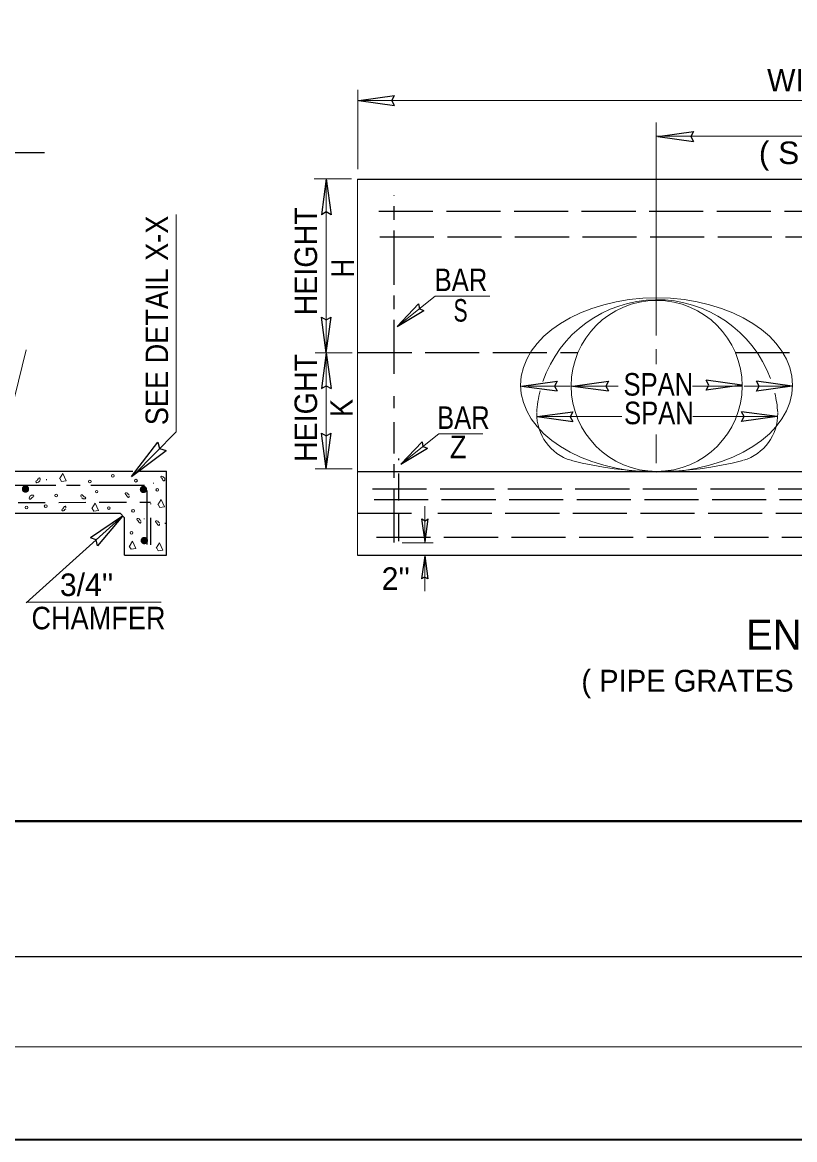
# Model space of a CAD drawing. Extents: x -873 to -38, y -356 to 186.
# Drawn here: x -747.4 to -704.5, y -356.3 to -294.4 of the extents above; entities that cross this region are included whole.
import ezdxf

# ---------------------------------------------------------------- set-up
doc = ezdxf.new("R2010")
doc.units = 0
doc.header["$LTSCALE"] = 0.5
for name, pattern in [('LONG_DASH_SHORT_DASH', [9.9, 6, -1.2, 1.5, -1.2]), ('LONG_DASHED', [7.5, 6, -1.5]), ('MEDIUM_DASHED', [4.5, 3, -1.5])]:
    doc.linetypes.add(name, pattern=pattern)
doc.layers.add('1', color=7, linetype='Continuous', lineweight=13)

msp = doc.modelspace()

# ---------------------------------------------------------------- hatches: boundary and pattern name
at = {"layer": '1'}
for points in [[(-747.0146, -320.2519, 1), (-747.3611, -320.2519, 1)], [(-740.4703, -320.2751, 1), (-740.8168, -320.2751, 1)], [(-740.424, -323.1114, 1), (-740.7705, -323.1114, 1)]]:
    msp.add_hatch(color=256, dxfattribs=at).paths.add_polyline_path(points)

# ---------------------------------------------------------------- linework, layer by layer
for p, q in [((-728.7413, -302.51), (-728.7413, -298.1229)), ((-728.7413, -298.7084), (-674.6065, -298.7084)), ((-712.1887, -311.7388), (-712.1887, -299.9273)), ((-712.2103, -300.6921), (-690.5928, -300.6921)), ((-731.1748, -303.0596), (-729.1066, -303.0596)), ((-730.5, -312.702), (-730.5, -303.0596)), ((-728.7649, -323.924), (-728.7649, -303.063)), ((-738.8312, -317.0782), (-738.8312, -305.0358)), ((-748.6745, -318.6609), (-747.1429, -312.5372)), ((-731.1244, -312.702), (-729.0563, -312.702)), ((-730.5, -312.702), (-730.5, -319.1335)), ((-712.1887, -313.335), (-712.1887, -312.4949)), ((-716.9679, -314.5416), (-719.3096, -314.5416)), ((-714.3114, -314.5416), (-716.9124, -314.5416)), ((-707.4412, -314.5416), (-710.1818, -314.5416)), ((-704.6257, -314.5416), (-707.3143, -314.5416)), ((-718.8037, -316.2373), (-714.1066, -316.2373)), ((-710.1656, -316.2373), (-705.4789, -316.2373)), ((-741.1631, -319.4392), (-738.8312, -317.0782)), ((-712.1887, -318.8239), (-712.1887, -317.225)), ((-731.1244, -319.1335), (-729.0563, -319.1335)), ((-740.0876, -319.9443), (-740.0942, -319.9098)), ((-725.0384, -323.2397), (-725.0384, -321.201)), ((-741.7876, -321.7447), (-747.1463, -326.5644)), ((-726.2917, -323.2397), (-724.5636, -323.2397)), ((-725.0384, -325.9083), (-725.0384, -323.9183)), ((-747.1112, -326.5294), (-739.6634, -326.5294)), ((-867.3547, -351.1792), (-507.3467, -351.1792))]:
    msp.add_line(p, q, dxfattribs=at)
at = {"layer": '1', "lineweight": 25}
for p, q in [((-728.6883, -298.7047), (-726.7055, -298.4319)), ((-728.6883, -298.7047), (-726.7055, -298.9772)), ((-712.1085, -300.7023), (-710.1254, -300.4298)), ((-712.1085, -300.7023), (-710.1254, -300.9751)), ((-746.1361, -301.6043), (-770.5478, -301.6043)), ((-730.5, -303.0596), (-730.7726, -305.0437)), ((-730.5, -303.0596), (-730.2273, -305.0437)), ((-728.7649, -303.063), (-696.2287, -303.063)), ((-726.5605, -311.2418), (-725.3821, -309.9903)), ((-726.5605, -311.2418), (-725.0881, -310.3545)), ((-730.5, -312.702), (-730.7723, -310.7185)), ((-730.5, -312.702), (-730.2271, -310.7185)), ((-730.5, -312.702), (-730.7723, -314.6855)), ((-730.5, -312.702), (-730.2271, -314.6855)), ((-719.6765, -314.5424), (-717.6936, -314.2697)), ((-719.6765, -314.5424), (-717.6936, -314.8149)), ((-716.8224, -314.5424), (-714.8396, -314.2697)), ((-716.8224, -314.5424), (-714.8396, -314.8149)), ((-707.443, -314.4926), (-709.4257, -314.2202)), ((-707.443, -314.4926), (-709.4257, -314.7656)), ((-704.643, -314.5466), (-706.6257, -314.2742)), ((-704.643, -314.5466), (-706.6257, -314.8195)), ((-718.8035, -316.2384), (-716.8195, -315.9659)), ((-705.4792, -316.2367), (-707.4622, -315.9641)), ((-718.8035, -316.2384), (-716.8195, -316.5112)), ((-705.4792, -316.2367), (-707.4622, -316.5091)), ((-730.5, -319.1335), (-730.7723, -317.15)), ((-730.5, -319.1335), (-730.2271, -317.15)), ((-741.3055, -319.5592), (-739.8536, -317.6454)), ((-726.3578, -318.8824), (-725.1793, -317.6308)), ((-741.3055, -319.5592), (-739.3918, -318.108)), ((-726.3578, -318.8824), (-724.8853, -317.9951)), ((-748.5145, -319.2671), (-741.23, -319.2671)), ((-740.8642, -319.2671), (-739.3586, -319.2671)), ((-739.3586, -323.924), (-739.3586, -319.2671)), ((-728.762, -319.2771), (-696.204, -319.2771)), ((-755.0287, -321.5961), (-741.9362, -321.5961)), ((-741.8003, -321.7548), (-743.5788, -322.9609)), ((-741.8003, -321.7548), (-743.1875, -323.396)), ((-741.6872, -321.845), (-741.9362, -321.5961)), ((-741.6872, -323.924), (-741.6872, -321.845)), ((-725.0152, -323.1867), (-725.1906, -321.9093)), ((-725.0152, -323.1867), (-724.8397, -321.9093)), ((-741.6872, -323.924), (-739.3586, -323.924)), ((-728.7649, -323.924), (-696.2069, -323.924)), ((-725.0392, -323.964), (-725.2145, -325.2414)), ((-725.0392, -323.964), (-724.8637, -325.2414)), ((-852.3541, -346.1788), (-507.3467, -346.1788))]:
    msp.add_line(p, q, dxfattribs=at)
at = {"layer": '1', "linetype": 'LONG_DASH_SHORT_DASH', "lineweight": 25}
for p, q in [((-726.7361, -313.8717), (-726.7361, -303.9609)), ((-726.7361, -323.2249), (-726.7361, -316.5392)), ((-748.5091, -320.043), (-740.5857, -320.043)), ((-740.4327, -323.3374), (-740.4327, -320.043))]:
    msp.add_line(p, q, dxfattribs=at)
at = {"layer": '1', "linetype": 'LONG_DASHED', "lineweight": 25}
for p, q in [((-727.5821, -304.8518), (-675.9198, -304.8518)), ((-727.5291, -306.2714), (-675.6197, -306.2714)), ((-728.762, -312.6774), (-716.5337, -312.6774)), ((-707.8072, -312.6774), (-701.4514, -312.6774)), ((-726.7361, -315.7661), (-726.7361, -315.0956)), ((-727.9349, -320.2436), (-701.4514, -320.2436)), ((-727.8479, -320.8395), (-701.4514, -320.8395)), ((-728.7649, -321.5961), (-725.4823, -321.5961)), ((-724.3157, -321.5961), (-701.4514, -321.5961)), ((-727.7212, -322.9241), (-701.4514, -322.9241))]:
    msp.add_line(p, q, dxfattribs=at)
at = {"layer": '1', "linetype": 'MEDIUM_DASHED', "lineweight": 25}
for p, q in [((-726.4732, -323.146), (-726.4732, -318.5526)), ((-740.2416, -323.3445), (-740.2416, -321.062))]:
    msp.add_line(p, q, dxfattribs=at)
at = {"layer": '1', "lineweight": 40}
msp.add_line((-837.3543, -338.6789), (-512.3473, -338.6789), dxfattribs=at)
at = {"layer": '1', "lineweight": 35}
msp.add_lwpolyline([(-500.9976, -84.823), (-872.8169, -84.823), (-872.8169, -356.3327), (-500.9976, -356.3327)], close=True, dxfattribs=at)
at = {"layer": '1', "lineweight": 25}
for points in [[(-726.7055, -298.9772), (-726.8587, -298.7013), (-726.7055, -298.4319)], [(-710.1254, -300.4298), (-710.2782, -300.7057), (-710.1254, -300.9751)], [(-730.2273, -305.0437), (-730.5033, -304.89), (-730.7726, -305.0437)], [(-725.3821, -309.9903), (-725.3362, -310.257), (-725.0881, -310.3545)], [(-730.7723, -310.7185), (-730.4971, -310.872), (-730.2271, -310.7185)], [(-730.7723, -314.6855), (-730.4971, -314.532), (-730.2271, -314.6855)], [(-717.6936, -314.2697), (-717.8466, -314.5459), (-717.6936, -314.8149)], [(-714.8396, -314.2697), (-714.9925, -314.5459), (-714.8396, -314.8149)], [(-709.4257, -314.7656), (-709.273, -314.4902), (-709.4257, -314.2202)], [(-706.6257, -314.8195), (-706.4729, -314.5441), (-706.6257, -314.2742)], [(-716.8195, -315.9659), (-716.9733, -316.2419), (-716.8195, -316.5112)], [(-707.4622, -316.5091), (-707.3093, -316.2341), (-707.4622, -315.9641)], [(-730.7723, -317.15), (-730.4971, -317.3035), (-730.2271, -317.15)], [(-739.8536, -317.6454), (-739.7513, -318.009), (-739.3918, -318.108)], [(-725.1793, -317.6308), (-725.1335, -317.8976), (-724.8853, -317.9951)], [(-725.1906, -321.9093), (-725.0132, -322.0081), (-724.8397, -321.9093)], [(-743.1875, -323.396), (-743.2627, -323.0659), (-743.5788, -322.9609)], [(-724.8637, -325.2414), (-725.041, -325.1426), (-725.2145, -325.2414)]]:
    msp.add_lwpolyline(points, dxfattribs=at)
at = {"layer": '1'}
for points in [[(-726.5613, -311.2415), (-724.4666, -309.5511), (-721.4169, -309.5511)], [(-726.3586, -318.882), (-724.2637, -317.1917), (-721.8223, -317.1917)], [(-746.377, -319.7873), (-746.4293, -319.8302), (-746.4717, -319.8706), (-746.5191, -319.8917), (-746.568, -319.9023), (-746.6091, -319.8603), (-746.5907, -319.8033), (-746.5438, -319.7829), (-746.5127, -319.7347), (-746.4918, -319.6889), (-746.4593, -319.6507), (-746.4097, -319.64), (-746.3788, -319.6843), (-746.3776, -319.7352)], [(-746.0279, -319.7083), (-746.029, -319.7573), (-746.0308, -319.7587)], [(-745.2921, -319.6956), (-745.1093, -319.3964), (-744.927, -319.8002), (-745.1872, -319.8377), (-745.2689, -319.7008)], [(-739.4551, -319.6543), (-739.5072, -319.6117), (-739.5507, -319.5706), (-739.5965, -319.55), (-739.6463, -319.5394), (-739.6866, -319.5817), (-739.6682, -319.6382), (-739.6212, -319.6587), (-739.5909, -319.706), (-739.569, -319.7527), (-739.5369, -319.7907), (-739.4876, -319.8015), (-739.4572, -319.7573), (-739.4553, -319.7057)], [(-739.4551, -319.7036), (-739.4562, -319.6552), (-739.4572, -319.6536)], [(-746.9624, -320.6605), (-746.9017, -320.6302), (-746.8512, -320.6002), (-746.8007, -320.5901), (-746.7503, -320.5901), (-746.7203, -320.6407), (-746.7503, -320.6907), (-746.8007, -320.7012), (-746.8414, -320.7412), (-746.8717, -320.7817), (-746.912, -320.8123), (-746.9624, -320.8123), (-746.9829, -320.762), (-746.9727, -320.7109)], [(-744.0901, -320.7322), (-744.0297, -320.7624), (-743.9794, -320.7924), (-743.9288, -320.8037), (-743.8786, -320.8037), (-743.848, -320.7532), (-743.8786, -320.7019), (-743.9288, -320.692), (-743.9694, -320.6512), (-743.9997, -320.6113), (-744.0403, -320.5809), (-744.0901, -320.5809), (-744.1107, -320.6313), (-744.1006, -320.6812)], [(-741.4327, -320.5738), (-741.4854, -320.5311), (-741.5282, -320.4904), (-741.5754, -320.4697), (-741.624, -320.4587), (-741.6642, -320.5013), (-741.6457, -320.5572), (-741.5988, -320.5782), (-741.5682, -320.6259), (-741.5472, -320.6724), (-741.5152, -320.7103), (-741.4655, -320.7209), (-741.4348, -320.677), (-741.4336, -320.6255)], [(-739.8382, -321.1347), (-739.6562, -320.8367), (-739.4736, -321.2403), (-739.7337, -321.2779), (-739.816, -321.1403)], [(-744.9471, -321.3518), (-744.9996, -321.3945), (-745.0424, -321.435), (-745.0885, -321.4563), (-745.1385, -321.4668), (-745.1786, -321.4243), (-745.1603, -321.3685), (-745.1132, -321.347), (-745.082, -321.2998), (-745.0612, -321.2532), (-745.0287, -321.2156), (-744.9796, -321.2041), (-744.9488, -321.2487), (-744.9472, -321.3006)], [(-744.9692, -321.1873), (-744.9706, -321.236), (-744.9717, -321.2377)], [(-743.5044, -321.3318), (-743.3227, -321.0333), (-743.14, -321.4367), (-743.3997, -321.4739), (-743.4823, -321.3372)], [(-740.7864, -321.9977), (-740.8389, -321.9557), (-740.8816, -321.9146), (-740.9285, -321.8938), (-740.9775, -321.8829), (-741.0181, -321.9254), (-740.9996, -321.9819), (-740.9525, -322.0026), (-740.9218, -322.0504), (-740.901, -322.0969), (-740.8683, -322.1351), (-740.8194, -322.1459), (-740.7883, -322.1015), (-740.7875, -322.0503)], [(-740.6017, -321.9327), (-740.6033, -321.884), (-740.6043, -321.8825)], [(-739.7532, -322.1256), (-739.8047, -322.0829), (-739.8484, -322.0429), (-739.8945, -322.0221), (-739.943, -322.0107), (-739.9837, -322.053), (-739.9657, -322.1092), (-739.9184, -322.1302), (-739.888, -322.1786), (-739.867, -322.2244), (-739.8343, -322.2625), (-739.7858, -322.2738), (-739.7547, -322.229), (-739.7532, -322.1776)], [(-739.4326, -322.1757), (-739.4338, -322.1269), (-739.4357, -322.1254)], [(-741.4311, -323.4499), (-741.2492, -323.1513), (-741.0662, -323.5553), (-741.326, -323.5922), (-741.4083, -323.4554)], [(-739.9322, -323.53), (-739.7507, -323.2312), (-739.5669, -323.6352), (-739.8276, -323.6724), (-739.9098, -323.5353)]]:
    msp.add_lwpolyline(points, dxfattribs=at)
at = {"layer": '1', "linetype": 'MEDIUM_DASHED', "lineweight": 25}
msp.add_lwpolyline([(-754.3421, -318.387), (-754.3421, -321.0037), (-740.2537, -320.9857)], dxfattribs=at)
at = {"layer": '1'}
for centre, radius in [((-712.1705, -314.5351), 4.7421), ((-742.3383, -319.5243), 0.0773), ((-741.0586, -319.7892), 0.0773), ((-743.6173, -319.8287), 0.0747), ((-739.8754, -320.2963), 0.0747), ((-745.491, -320.6062), 0.0773), ((-743.2419, -320.3981), 0.0623), ((-747.1345, -321.274), 0.0773), ((-746.0663, -321.2018), 0.0773), ((-742.5586, -321.3072), 0.0747), ((-741.2205, -321.4595), 0.0773), ((-741.3012, -322.6755), 0.0747)]:
    msp.add_circle(centre, radius, dxfattribs=at)
at = {"layer": '1', "linetype": 'LONG_DASHED'}
for centre in [(-747.1879, -320.2519), (-740.6435, -320.2751), (-740.5973, -323.1114)]:
    msp.add_circle(centre, 0.1732, dxfattribs=at)
at = {"layer": '1'}
for centre, radius, start, end in [((-716.1387, -316.0911), 2.6855, 179.17254, 253.13389), ((-708.1374, -316.091), 2.6855, 286.86611, 0.85215), ((-712.1383, -300.4102), 18.8669, 255.4194, 284.58189)]:
    msp.add_arc(centre, radius, start, end, dxfattribs=at)
msp.add_ellipse((-712.1709, -314.4844), major_axis=(7.5458, 0), ratio=0.640369, dxfattribs=at)
for start_param, end_param in [(0.3536846, 2.8142971), (2.8940951, 3.0764327), (0.0653141, 0.2271113)]:
    msp.add_ellipse((-712.138, -316.4484), major_axis=(6.6985, 0), ratio=0.999132, start_param=start_param, end_param=end_param, dxfattribs=at)

# ---------------------------------------------------------------- texts
for s, height, p in [('WIDTH BB', 1.25, (-706.0434, -298.2033)), ("2''", 1.25, (-727.4268, -325.8449)), (" 3/4''", 1.25, (-745.7429, -326.1854)), ('END VIEW', 1.667, (-707.2191, -329.158)), ('( PIPE GRATES NOT SHOWN THIS VIEW )', 1.21, (-716.3481, -331.4884))]:
    msp.add_text(s, height=height, dxfattribs=at).set_placement(p)
for s, width, p in [('( SPAN+G )', 1.05, (-706.4992, -302.2306)), ('BAR', 0.85, (-724.4873, -309.279)), ('S', 0.7, (-723.4398, -310.9693)), ('SPAN', 0.85, (-714.0097, -315.0721)), ('BAR', 0.85, (-724.3521, -316.9195)), ('SPAN', 0.85, (-713.9783, -316.6587)), ('Z', 0.9, (-723.6425, -318.5424)), ('CHAMFER', 0.9, (-746.8568, -328.0327))]:
    msp.add_text(s, height=1.25, dxfattribs=dict(at, width=width)).set_placement(p)
for s, width, p in [('HEIGHT ', 0.95, (-731.009, -310.626)), ('SEE DETAIL X-X', 0.9, (-739.2761, -316.7116)), ('H', 0.85, (-728.9669, -308.5212)), ('HEIGHT ', 0.95, (-731.009, -318.7607)), ('K', 0.9, (-729.0336, -316.2558))]:
    msp.add_text(s, height=1.25, rotation=90, dxfattribs=dict(at, width=width)).set_placement(p)

doc.saveas('drawing.dxf')
